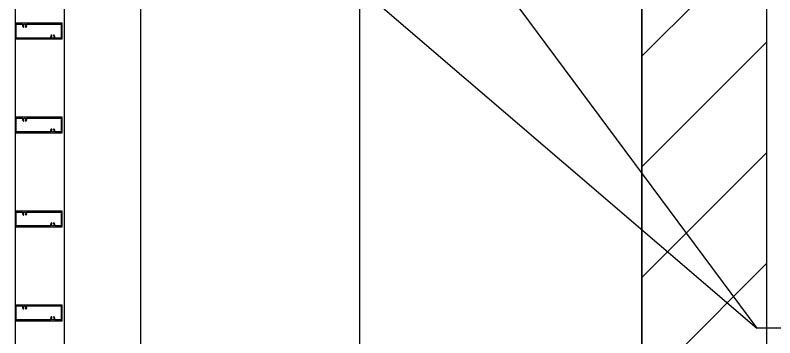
# Model space of a CAD drawing. Header units: millimetres. Extents: x 12351878 to 12381578, y 696206 to 738256.
# Drawn here: x 12366334 to 12367547, y 728876 to 729391 of the extents above; entities that cross this region are included whole.
import ezdxf

# ---------------------------------------------------------------- set-up
doc = ezdxf.new("R2010")
doc.units = ezdxf.units.MM
doc.header["$LTSCALE"] = 1000
doc.linetypes.add('DOTE', pattern=[2.4200000000000004, 2, -0.2, 0.02, -0.2])
for name, color, linetype in [('A-WALL', 5, 'Continuous'), ('A-WALL-PATT', 8, 'Continuous'), ('DIM_LEAD', 3, 'Continuous'), ('DOTE', 16, 'DOTE'), ('EXTRUSION-V', 141, 'Continuous'), ('EXTRUSION1', 4, 'Continuous'), ('GZDI-J建筑-立面-后可见线', 252, 'Continuous'), ('SYMBOL', 7, 'Continuous'), ('型材断面填充', 254, 'Continuous')]:
    doc.layers.add(name, color=color, linetype=linetype)

# ---------------------------------------------------------------- blocks, each defined once
blk = doc.blocks.new('20210923-LC06')
at = {"layer": '型材断面填充', "linetype": 'ByBlock'}
h = blk.add_hatch(color=256, dxfattribs=at)
h.paths.add_polyline_path([(75, 12.5), (0, 12.5), (0, -12.5), (75, -12.5)])
edge = h.paths.add_edge_path(flags=16)
edge.add_arc((72.99999999999272, 10.5), 0.5, 0, 90, ccw=False)
edge.add_line((73.49999999999272, 10.5), (73.49999999999272, -10.5))
edge.add_arc((72.99999999999272, -10.5), 0.5, -90, 0, ccw=False)
edge.add_line((72.99999999999272, -11), (63.70809924347122, -11))
edge.add_arc((63.70809924347122, -10.5), 0.5, 157.9756871616606, 270, ccw=False)
edge.add_arc((59.99999999996362, -8.999999999923602), 3.49999999999024, 337.9756871617368, 405.5224881743313)
edge.add_arc((61.96176195076987, -7.002128601492586), 0.6999999863657048, 45.52248817439985, 150.0000000002586)
edge.add_line((61.35554417992535, -6.652128608311614), (61.30384047733969, -6.741682048123039))
edge.add_arc((61.91005825998582, -7.091682048114308), 0.6999999999930533, 150.000000000497, 224.9738861260881)
edge.add_arc((59.99999999498687, -8.999999999916326), 1.99999999646012, -224.97388637242545, 44.97388612635791, ccw=False)
edge.add_arc((58.08994174066902, -7.091682042391767), 0.6999999964802336, 315.0261136276913, 389.999999996758)
edge.add_line((58.69615952028835, -6.741682044186746), (58.64445582000917, -6.652128608351632))
edge.add_arc((58.0382380491501, -7.002128601496224), 0.6999999863618294, 29.99999999656709, 134.4775118258088)
edge.add_arc((59.99999999995634, -8.999999999923602), 3.499999999985485, 134.4775118257521, 202.0243128383078)
edge.add_arc((56.29190075644874, -10.5), 0.5000000000078625, -89.99999999916622, 22.024312838026788, ccw=False)
edge.add_line((56.29190075645602, -11), (2, -11))
edge.add_arc((2, -10.5), 0.5, 180, 270, ccw=False)
edge.add_line((1.5, -10.5), (1.5, 10.5))
edge.add_arc((2, 10.5), 0.5, 90, 180, ccw=False)
edge.add_line((2, 11), (11.2919007564924, 11))
edge.add_arc((11.29190075648512, 10.49999999998909), 0.5000000000109139, -22.024313129871473, 89.99999999916622, ccw=False)
edge.add_arc((15.00000000499858, 8.999999975909304), 3.500000013615411, 157.9756868698486, 225.5224875408107)
edge.add_arc((13.03823803211708, 7.002128599175194), 0.7000000000041585, 225.5224875403132, 330.0000000028977)
edge.add_line((13.64445581477776, 6.652128599209391), (13.696159520332, 6.741682044186746))
edge.add_arc((13.0899417407054, 7.091682042388129), 0.6999999964831274, 330.0000000037976, 404.9738863725193)
edge.add_arc((14.99999999501597, 8.999999999916326), 1.999999996458775, -44.97388612598962, 224.9738863725727, ccw=False)
edge.add_arc((16.9100582600222, 7.091682048121584), 0.6999999999878389, 135.0261138737017, 209.9999999998008)
edge.add_line((16.30384047738335, 6.741682048130315), (16.355544179969, 6.652128608307976))
edge.add_arc((16.96176195081352, 7.002128601492586), 0.6999999863692359, 209.9999999999993, 314.4775118253916)
edge.add_arc((15.00000000002183, 8.999999999923602), 3.499999999983077, 314.477511825457, 382.0243128382527)
edge.add_arc((18.70809924351488, 10.49999999999272), 0.4999999999930083, 90, 202.0243128382656, ccw=False)
edge.add_line((18.70809924351488, 10.99999999998545), (72.99999999999272, 11))
at = {"color": 0, "linetype": 'ByBlock'}
blk.add_lwpolyline([(75, 12.5), (0, 12.5), (0, -12.5), (75, -12.5)], close=True, dxfattribs=at)
blk.add_lwpolyline([(72.99999999999272, 11, -0.4142135623731147), (73.49999999999272, 10.5), (73.49999999999272, -10.5, -0.4142135623730951), (72.99999999999272, -11), (63.70809924347122, -11, -0.5318455158548693), (63.24458683803095, -10.31249999998909, 0.303569696419431), (62.45220242653158, -6.502660764042957, 0.4903143928775128), (61.35554417992535, -6.652128608311614), (61.30384047733969, -6.741682048123039, 0.339327190915275), (61.41485796841152, -7.586431147374242, -2.41265831870223), (58.58514202763035, -7.586431141295179, 0.339327192099483), (58.69615952028835, -6.741682044186746), (58.64445582000917, -6.652128608351632, 0.4903143928944151), (57.54779757338838, -6.502660764050233, 0.3035696964186377), (56.75541316189629, -10.31249999998909, -0.5318455158544906), (56.29190075645602, -11), (2, -11, -0.4142135623730951), (1.5, -10.5), (1.5, 10.5, -0.4142135623730951), (2, 11), (11.2919007564924, 11, -0.5318455174885397), (11.75541316098679, 10.31249999761349, 0.3035696947912896), (12.5477975412723, 6.502660757421836, 0.4903143963226426), (13.64445581477776, 6.652128599209391), (13.696159520332, 6.741682044186746, 0.3393271920984405), (13.58514202766673, 7.586431141295179, -2.412658318694041), (16.41485796845518, 7.58643114737788, 0.3393271909152766), (16.30384047738335, 6.741682048130315), (16.355544179969, 6.652128608307976, 0.49031439287499), (17.45220242657524, 6.502660764039319, 0.3035696964197462), (18.24458683808189, 10.31249999998545, -0.5318455158541423), (18.70809924351488, 10.99999999998545)], format="xyb", close=True, dxfattribs=at)
blk = doc.blocks.new('gyblcqs2')
at = {"layer": 'EXTRUSION-V'}
for p, q in [((3264.989149881527, 3605.58174330357, 2.422591308793002e-08), (3264.989149881527, -2844.428347484209, 2.635479687953106e-08)), ((3386.999989133328, 1910.571656947373, -2.671660720812546e-08), (3387.000084385276, -2919.418214046163, 4.015512391808419e-08))]:
    blk.add_line(p, q, dxfattribs=at)
at = {"layer": 'EXTRUSION-V', "elevation": -6.907243682693404e-08}
blk.add_lwpolyline([(3186.989286676049, 3605.58174330357), (3186.989286676049, -2844.428347484209)], dxfattribs=at)
at = {"layer": 'GZDI-J建筑-立面-后可见线'}
blk.add_line((3736.999979332089, -2684.799928394496, -1.92606272030549e-09), (3736.999979332089, 1910.5716522726, -6.925038935169097e-08), dxfattribs=at)
at = {"layer": 'EXTRUSION1'}
for p in [(3186.989286676049, 1793.071652515791, -6.694355303533301e-08), (3186.989286676049, 1643.071652515791, -6.694355303533301e-08), (3186.989286676049, 1493.071652515791, -6.694355303533301e-08), (3186.989286676049, 1343.071652515791, -6.694355303533301e-08)]:
    blk.add_blockref('20210923-LC06', p, dxfattribs=at)

msp = doc.modelspace()

# ---------------------------------------------------------------- hatches: boundary and pattern name
at = {"layer": 'A-WALL-PATT'}
h = msp.add_hatch(dxfattribs=at)
h.set_pattern_fill('普通砖', color=256, scale=50, style=0)
h.set_pattern_definition([(45, (0, 89.755675), (-88.38838300365748, 88.3883830036575), [])])
h.paths.add_polyline_path([(12367334.49877675, 730133.5), (12367334.49877667, 727083.5), (12367534.49877667, 727083.5), (12367534.49877675, 730133.5)])

# ---------------------------------------------------------------- linework, layer by layer
at = {"layer": 'A-WALL'}
for p, q in [((12367334.49877675, 730133.5), (12367334.49877667, 727083.5)), ((12367534.49877667, 727083.5), (12367534.49877675, 730133.5))]:
    msp.add_line(p, q, dxfattribs=at)
at = {"layer": 'DIM_LEAD'}
for p in [(12366580.49884095, 730154.5), (12366758.99884095, 729543), (12368343.49884095, 728891.5)]:
    msp.add_line(p, (12367518.49884095, 728891.5), dxfattribs=at)
at = {"layer": 'DOTE'}
msp.add_line((12367334.49875928, 701177.9997836238, -2.480514858583644e-08), (12367334.49875928, 737219.9997836236, -2.480514858583644e-08), dxfattribs=at)

# ---------------------------------------------------------------- block references
at = {"layer": 'SYMBOL'}
msp.add_blockref('gyblcqs2', (12363147.49884617, 727572.9283430667), dxfattribs=at)

doc.saveas('drawing.dxf')
